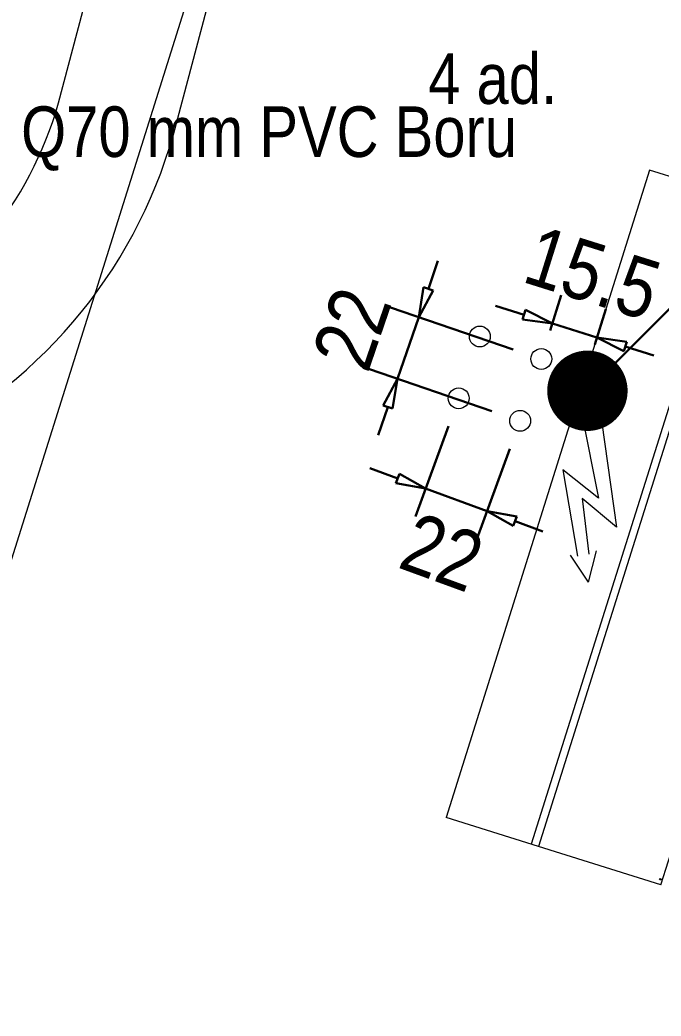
# Model space of a CAD drawing. Header units: metres. Extents: x -17822 to 152406, y -4219 to 19791.
# Drawn here: x 115678.2 to 115893.7, y 6614.1 to 6948.9 of the extents above; entities that cross this region are included whole.
import ezdxf

# ---------------------------------------------------------------- set-up
doc = ezdxf.new("R2010")
doc.units = ezdxf.units.M
doc.header["$LTSCALE"] = 100
doc.header["$MEASUREMENT"] = 0
doc.layers.get('0').update_dxf_attribs({"color": 9, "lineweight": 9})
for name, color, linetype, lineweight in [('06D', 9, 'Continuous', 9), ('Chiller', 32, 'Continuous', 9), ('E-AŞAĞI İNEN HAT', 7, 'Continuous', 30), ('E-YAZI', 7, 'Continuous', 30), ('Kaide', 9, 'Continuous', 9), ('Müdahale Boşluğu', 9, 'Continuous', 9), ('TEKSAN', 7, 'Continuous', 9)]:
    doc.layers.add(name, color=color, linetype=linetype, lineweight=lineweight)
doc.styles.add('MuuM_TEXT-STANDART', font='ARIALN.TTF')
doc.styles.get("Standard").update_dxf_attribs({"font": 'ARIALN.TTF'})
doc.dimstyles.new('rota-tek', dxfattribs={"dimscale": 20, "dimtxt": 1, "dimasz": 0.5, "dimexe": 0.5, "dimexo": 0.5, "dimgap": 0.5, "dimtad": 1, "dimdec": 1, "dimrnd": 0.5, "dimdsep": 46, "dimtxsty": 'MuuM_TEXT-STANDART', "dimblk": 'CLOSEDBLANK', "dimcen": 0, "dimdle": 0.15, "dimclrd": 256, "dimclre": 256, "dimclrt": 256, "dimadec": 0, "dimazin": 0, "dimtfac": 5, "dimtdec": 1, "dimtix": 1, "dimtmove": 2, "dimatfit": 3, "dimfxl": 3, "dimfxlon": 1, "dimtolj": 1, "dimlwd": -1, "dimlwe": -1, "dimarcsym": 0})

# ---------------------------------------------------------------- blocks, each defined once
blk = doc.blocks.new('_ClosedBlank')
at = {"color": 0, "linetype": 'ByBlock', "lineweight": -2}
for p, q in [((-1, 0.167), (0, 0)), ((-1, 0.167), (-1, -0.167)), ((0, 0), (-1, -0.167))]:
    blk.add_line(p, q, dxfattribs=at)
blk = doc.blocks.new('*D534')
at = {"layer": 'E-YAZI', "transparency": 16777216}
for p, q in [((115856.42, 6844.44), (115860.16, 6856.32)), ((115847.62, 6849.78), (115838.08, 6852.78)), ((115871.37, 6839.74), (115875.11, 6851.62)), ((115857.16, 6846.78), (115872.11, 6842.08)), ((115881.65, 6839.08), (115891.19, 6836.08))]:
    blk.add_line(p, q, dxfattribs=at)
at = {"layer": 'E-YAZI', "transparency": 16777216, "xscale": 10, "yscale": 10, "zscale": 10}
for p, rotation in [((115857.16, 6846.78), 342.5492549336344), ((115872.11, 6842.08), 162.5492549336344)]:
    blk.add_blockref('_ClosedBlank', p, dxfattribs=dict(at, rotation=rotation))
at = {"layer": 'E-YAZI', "transparency": 16777216, "insert": (115870.7, 6863.71), "char_height": 20, "attachment_point": 5, "rotation": 342.5493, "style": 'MuuM_TEXT-STANDART'}
blk.add_mtext('\\A1;15.5', dxfattribs=at)
blk = doc.blocks.new('*D535')
at = {"layer": 'E-YAZI', "transparency": 16777216}
for p, q in [((115815.48, 6858.45), (115818.71, 6867.91)), ((115843.96, 6838.14), (115802.78, 6852.23)), ((115805.13, 6828.22), (115812.24, 6848.99)), ((115836.86, 6817.36), (115795.67, 6831.45)), ((115801.89, 6818.75), (115798.66, 6809.29))]:
    blk.add_line(p, q, dxfattribs=at)
at = {"layer": 'E-YAZI', "transparency": 16777216, "xscale": 10, "yscale": 10, "zscale": 10}
for p, rotation in [((115812.24, 6848.99), 251.1106659189117), ((115805.13, 6828.22), 71.11066591891176)]:
    blk.add_blockref('_ClosedBlank', p, dxfattribs=dict(at, rotation=rotation))
at = {"layer": 'E-YAZI', "transparency": 16777216, "insert": (115789.72, 6845.09), "char_height": 20, "attachment_point": 5, "rotation": 71.1107, "style": 'MuuM_TEXT-STANDART'}
blk.add_mtext('\\A1;22', dxfattribs=at)
blk = doc.blocks.new('*D536')
at = {"layer": 'E-YAZI', "transparency": 16777216}
for p, q in [((115822.24, 6812.28), (115811.14, 6781.94)), ((115842.88, 6804.73), (115831.78, 6774.38)), ((115805.18, 6794.76), (115795.79, 6798.2)), ((115814.57, 6791.33), (115835.21, 6783.78)), ((115844.6, 6780.34), (115854, 6776.9))]:
    blk.add_line(p, q, dxfattribs=at)
at = {"layer": 'E-YAZI', "transparency": 16777216, "xscale": 10, "yscale": 10, "zscale": 10}
for p, rotation in [((115814.57, 6791.33), 339.9022261008174), ((115835.21, 6783.78), 159.9022261008174)]:
    blk.add_blockref('_ClosedBlank', p, dxfattribs=dict(at, rotation=rotation))
at = {"layer": 'E-YAZI', "transparency": 16777216, "insert": (115820.12, 6770), "char_height": 20, "attachment_point": 5, "rotation": 339.9022, "style": 'MuuM_TEXT-STANDART'}
blk.add_mtext('\\A1;22', dxfattribs=at)
blk = doc.blocks.new('Chiller')
at = {"layer": 'Chiller', "linetype": 'Continuous'}
for p, q in [((68.37, 217.51), (0, 0)), ((99.44, 207.74), (68.37, 217.51)), ((97.04, 208.5), (28.66, -9.01)), ((99.44, 207.74), (31.07, -9.77)), ((72.22, -22.7), (140.59, 194.8)), ((31.07, -9.77), (0, 0)), ((72.22, -22.7), (31.07, -9.77))]:
    blk.add_line(p, q, dxfattribs=at)
blk.add_circle((71.97, -20.79), 0.25, dxfattribs=at)
blk = doc.blocks.new('100_AŞAĞI İNEN HAT')
at = {"layer": 'E-AŞAĞI İNEN HAT', "color": 3, "linetype": 'Continuous'}
blk.add_line((-2.472, -2.471), (0, 0), dxfattribs=at)
at = {"layer": 'E-AŞAĞI İNEN HAT', "color": 4, "linetype": 'Continuous', "const_width": 0.675}
blk.add_lwpolyline([(-0.338, 0, 1), (0.338, 0, 1)], format="xyb", close=True, dxfattribs=at)
at = {"layer": 'E-AŞAĞI İNEN HAT', "color": 3, "linetype": 'Continuous'}
blk.add_solid([(-2.154, -2.789), (-2.79, -2.152), (-4.382, -4.379)], dxfattribs=at)

msp = doc.modelspace()

# ---------------------------------------------------------------- linework, layer by layer
at = {"layer": '06D'}
msp.add_lwpolyline([(118513.64, 6255.26), (116673.24, 6905.2), (115791.76, 7143.87), (115867.81, 7428.5), (115720.31, 7470.48), (115247.42, 8251.05), (115225.98, 8286.44), (115101.31, 8249.8, 0.497299), (114909.31, 7742.7), (115499.24, 6803.87, 0.460019), (115729.82, 6910.39), (115781.45, 7105.01), (116661.34, 6866.98), (118498.77, 6218.09)], format="xyb", dxfattribs=at)
msp.add_lwpolyline([(115818.57, 7400.93), (115694.24, 7436.31), (115207.73, 8239.38), (115112.59, 8211.42, 0.497299), (114943.18, 7763.98), (115526.28, 6836.03, 0.432898), (115691.24, 6920.99), (115742.78, 7115.27)], format="xyb", close=True, dxfattribs=at)
at = {"layer": 'Kaide', "linetype": 'Continuous'}
msp.add_lwpolyline([(117355, 6622.01), (117355, 5921.55), (115595.44, 6513.26), (115781.37, 7104.7), (116661.34, 6866.98), (117355, 6622.01)], close=True, dxfattribs=at)
at = {"layer": 'Müdahale Boşluğu', "color": 6, "linetype": 'Continuous'}
for p, q in [((115873.92, 6813.44), (115867.1, 6816.27)), ((115867.1, 6816.27), (115872.7, 6788.09)), ((115873.81, 6813.47), (115878.7, 6778.37)), ((115860.67, 6797.65), (115865.56, 6768.65)), ((115872.7, 6788.09), (115860.67, 6797.65)), ((115878.7, 6778.37), (115867.12, 6788.04)), ((115867.12, 6788.04), (115869.37, 6769.29)), ((115869.25, 6759.91), (115871.97, 6770.4)), ((115869.25, 6759.91), (115863.24, 6768.93))]:
    msp.add_line(p, q, dxfattribs=at)
at = {"layer": 'TEKSAN', "color": 2}
for centre in [(115832.78, 6842.45), (115853.43, 6834.9), (115825.68, 6821.68), (115846.32, 6814.12)]:
    msp.add_circle(centre, 3.5, dxfattribs=at)

# ---------------------------------------------------------------- block references
at = {"color": 2}
msp.add_blockref('Chiller', (115821.42, 6680.84), dxfattribs=at)
at = {"layer": 'E-AŞAĞI İNEN HAT', "xscale": 20, "yscale": 20, "zscale": 20, "rotation": 180}
msp.add_blockref('100_AŞAĞI İNEN HAT', (115868.93, 6824.21), dxfattribs=at)

# ---------------------------------------------------------------- texts
at = {"layer": 'TEKSAN', "color": 2, "char_height": 17, "attachment_point": 5}
for s, insert in [('\\A1;4 ad.', (115837.09, 6929)), ('\\A1;Q70 mm PVC Boru', (115761.95, 6908.96))]:
    msp.add_mtext(s, dxfattribs=dict(at, insert=insert))

# ---------------------------------------------------------------- dimensions: what is measured, and where the dimension line sits
at = {"layer": 'E-YAZI', "color": 2}
for p1, p2, distance, picture, middle in [((115853.43, 6834.9), (115868.37, 6830.2), 12.45, '*D534', (115870.7, 6863.71)), ((115846.32, 6814.12), (115853.43, 6834.9), 43.53, '*D535', (115789.72, 6845.09))]:
    dim = msp.add_aligned_dim(p1=p1, p2=p2, distance=distance, dimstyle='rota-tek', dxfattribs=at)
    dim.commit()
    dim.dimension.update_dxf_attribs({"geometry": picture, "text_midpoint": middle})
dim = msp.add_linear_dim(base=(115835.21, 6783.78), p1=(115825.68, 6821.68), p2=(115846.32, 6814.12), angle=339.9022, dimstyle='rota-tek', dxfattribs=at)
dim.commit()
dim.dimension.update_dxf_attribs({"geometry": '*D536', "text_midpoint": (115820.12, 6770), "dimtype": 161})

doc.saveas('drawing.dxf')
